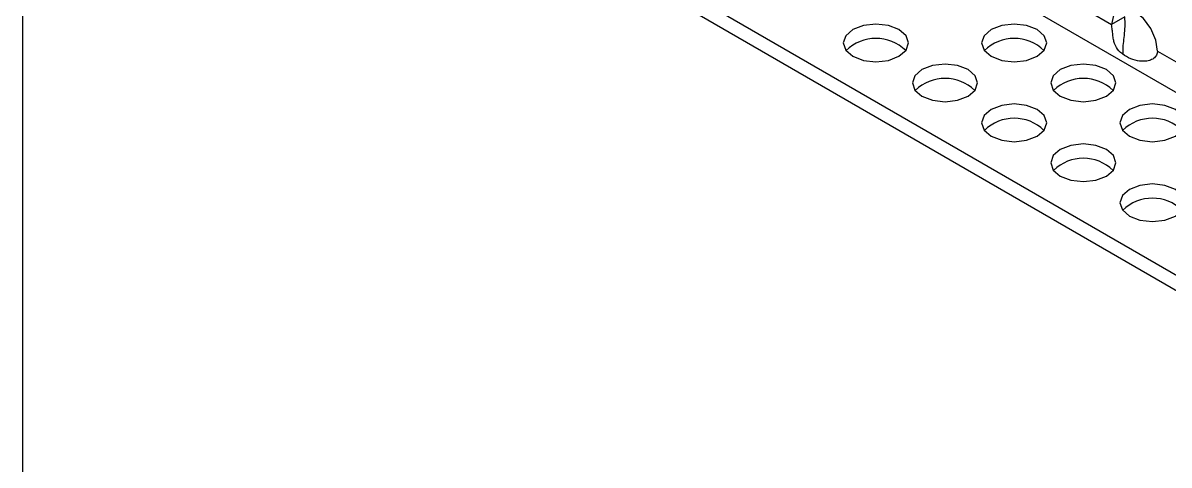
# Model space of a CAD drawing. Extents: x 0 to 9.57, y -8.69 to 0.
# Drawn here: x 0 to 2.198, y -7.394 to -6.547 of the extents above; entities that cross this region are included whole.
import ezdxf

# ---------------------------------------------------------------- set-up
doc = ezdxf.new("R2010")
doc.units = 0
doc.header["$LTSCALE"] = 0.5
doc.header["$MEASUREMENT"] = 0
doc.layers.add('Brackets', color=181, linetype='CONTINUOUS')
doc.layers.add('Text-Unprinted', color=131, linetype='CONTINUOUS', plot=False)

msp = doc.modelspace()

# ---------------------------------------------------------------- linework, layer by layer
at = {"layer": 'Brackets', "transparency": 16777216}
for p, q in [((0.1463, -5.8377), (2.6521, -7.2843)), ((0.1463, -5.867), (2.6521, -7.3136)), ((1.3027, -6.1558), (2.3935, -6.7855)), ((2.0433, -6.5246), (2.0875, -6.5501)), ((2.1129, -6.5354), (2.0875, -6.5501)), ((2.1759, -6.6011), (2.2201, -6.6266))]:
    msp.add_line(p, q, dxfattribs=at)
at = {"layer": 'Brackets', "transparency": 16777216, "flags": 128}
for points in [[(2.1759, -6.6011), (2.1725, -6.5797), (2.1629, -6.5577), (2.1486, -6.5384), (2.1317, -6.5249), (2.1149, -6.519), (2.1006, -6.5217), (2.091, -6.5326), (2.0875, -6.5501)], [(1.6798, -6.5597), (1.6595, -6.5519), (1.6356, -6.5492), (1.6117, -6.5519), (1.5914, -6.5597), (1.5779, -6.5714), (1.5731, -6.5852), (1.5779, -6.5991), (1.5914, -6.6108), (1.6117, -6.6186), (1.6356, -6.6213), (1.6595, -6.6186), (1.6798, -6.6108), (1.6934, -6.5991), (1.6981, -6.5852), (1.6934, -6.5714), (1.6798, -6.5597)], [(1.945, -6.5597), (1.9247, -6.5519), (1.9008, -6.5492), (1.8769, -6.5519), (1.8566, -6.5597), (1.843, -6.5714), (1.8383, -6.5852), (1.843, -6.5991), (1.8566, -6.6108), (1.8769, -6.6186), (1.9008, -6.6213), (1.9247, -6.6186), (1.945, -6.6108), (1.9585, -6.5991), (1.9633, -6.5852), (1.9585, -6.5714), (1.945, -6.5597)], [(1.8124, -6.6363), (1.7921, -6.6285), (1.7682, -6.6257), (1.7443, -6.6285), (1.724, -6.6363), (1.7104, -6.648), (1.7057, -6.6618), (1.7104, -6.6756), (1.724, -6.6873), (1.7443, -6.6951), (1.7682, -6.6979), (1.7921, -6.6951), (1.8124, -6.6873), (1.8259, -6.6756), (1.8307, -6.6618), (1.8259, -6.648), (1.8124, -6.6363)], [(2.0776, -6.6363), (2.0573, -6.6285), (2.0334, -6.6257), (2.0094, -6.6285), (1.9892, -6.6363), (1.9756, -6.648), (1.9709, -6.6618), (1.9756, -6.6756), (1.9892, -6.6873), (2.0094, -6.6951), (2.0334, -6.6979), (2.0573, -6.6951), (2.0776, -6.6873), (2.0911, -6.6756), (2.0959, -6.6618), (2.0911, -6.648), (2.0776, -6.6363)], [(1.945, -6.7128), (1.9247, -6.705), (1.9008, -6.7022), (1.8769, -6.705), (1.8566, -6.7128), (1.843, -6.7245), (1.8383, -6.7383), (1.843, -6.7521), (1.8566, -6.7638), (1.8769, -6.7717), (1.9008, -6.7744), (1.9247, -6.7717), (1.945, -6.7638), (1.9585, -6.7521), (1.9633, -6.7383), (1.9585, -6.7245), (1.945, -6.7128)], [(2.2101, -6.7128), (2.1899, -6.705), (2.1659, -6.7022), (2.142, -6.705), (2.1217, -6.7128), (2.1082, -6.7245), (2.1034, -6.7383), (2.1082, -6.7521), (2.1217, -6.7638), (2.142, -6.7717), (2.1659, -6.7744), (2.1899, -6.7717), (2.2101, -6.7638), (2.2237, -6.7521), (2.2284, -6.7383), (2.2237, -6.7245), (2.2101, -6.7128)], [(2.0776, -6.7893), (2.0573, -6.7815), (2.0334, -6.7788), (2.0094, -6.7815), (1.9892, -6.7893), (1.9756, -6.8011), (1.9709, -6.8149), (1.9756, -6.8287), (1.9892, -6.8404), (2.0094, -6.8482), (2.0334, -6.8509), (2.0573, -6.8482), (2.0776, -6.8404), (2.0911, -6.8287), (2.0959, -6.8149), (2.0911, -6.8011), (2.0776, -6.7893)], [(2.2101, -6.8659), (2.1899, -6.8581), (2.1659, -6.8553), (2.142, -6.8581), (2.1217, -6.8659), (2.1082, -6.8776), (2.1034, -6.8914), (2.1082, -6.9052), (2.1217, -6.9169), (2.142, -6.9247), (2.1659, -6.9275), (2.1899, -6.9247), (2.2101, -6.9169), (2.2237, -6.9052), (2.2284, -6.8914), (2.2237, -6.8776), (2.2101, -6.8659)]]:
    msp.add_lwpolyline(points, dxfattribs=at)
at = {"layer": 'Brackets', "transparency": 16777216}
for centre in [(1.6356, -6.6583), (1.9008, -6.6583), (1.7682, -6.7348), (2.0334, -6.7348), (1.9008, -6.8113), (2.1659, -6.8113), (2.0334, -6.8879), (2.1659, -6.9644)]:
    msp.add_arc(centre, 0.0817, 45.6215, 134.3785, dxfattribs=at)
for points, knots in [([(2.11, -6.6066), (2.1098, -6.6044), (2.1091, -6.5981), (2.1104, -6.5861), (2.1121, -6.5705), (2.1138, -6.5527), (2.1132, -6.5414), (2.1129, -6.5354)], [0, 0, 0, 0, 0.1066226, 0.2907357, 0.4985067, 0.7340068, 1, 1, 1, 1]), ([(2.1759, -6.6011), (2.1754, -6.6038), (2.1745, -6.609), (2.1684, -6.6154), (2.16, -6.6194), (2.1477, -6.6212), (2.132, -6.6191), (2.1154, -6.6117), (2.1014, -6.6016), (2.0938, -6.5898), (2.091, -6.5787), (2.0898, -6.5696), (2.089, -6.5596), (2.088, -6.5533), (2.0875, -6.5501)], [0, 0, 0, 0, 0.060389, 0.119474, 0.182038, 0.252164, 0.372296, 0.501655, 0.644393, 0.76487, 0.821342, 0.877965, 0.936884, 1, 1, 1, 1])]:
    msp.add_open_spline(points, degree=3, knots=knots, dxfattribs=at)
at = {"layer": 'Text-Unprinted', "ltscale": 0.5, "transparency": 16777216}
msp.add_lwpolyline([(0, 0), (9.566, 0), (9.566, -8.685), (0, -8.685)], close=True, dxfattribs=at)

doc.saveas('drawing.dxf')
